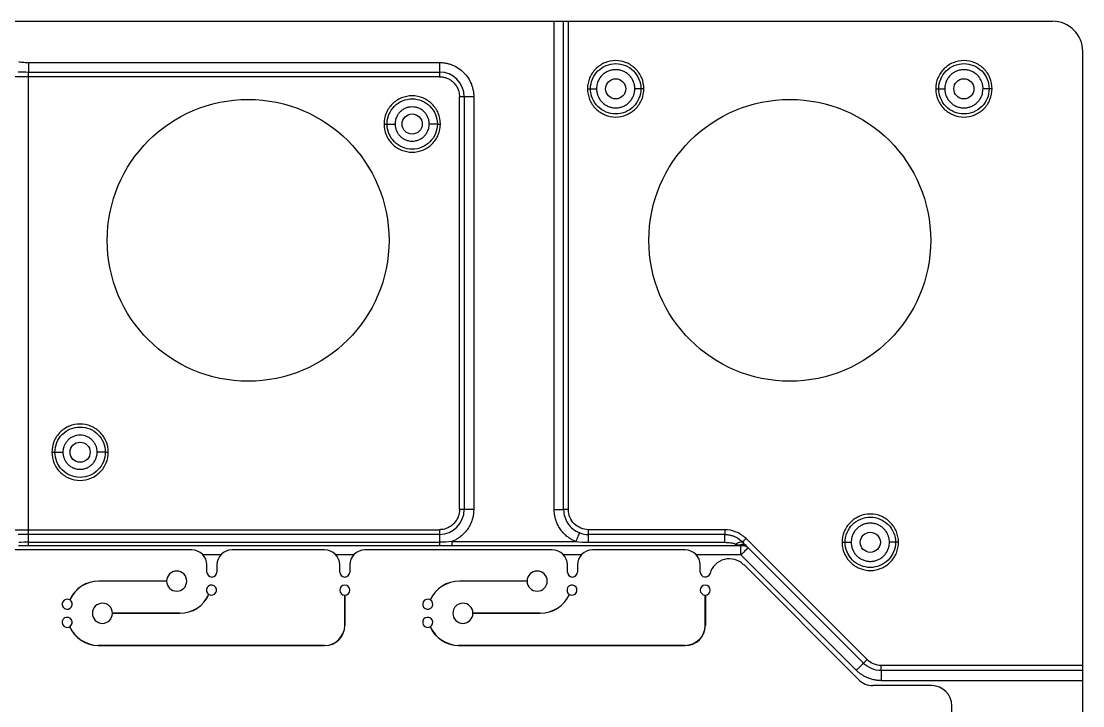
# Model space of a CAD drawing. Header units: millimetres. Extents: x -1 to 1576, y 30 to 633.
# Drawn here: x 1415.8 to 1521.3, y 565.3 to 633.3 of the extents above; entities that cross this region are included whole.
import ezdxf

# ---------------------------------------------------------------- set-up
doc = ezdxf.new("R2010")
doc.units = ezdxf.units.MM

msp = doc.modelspace()

# ---------------------------------------------------------------- linework, layer by layer
at = {"color": 7, "linetype": 'Continuous', "lineweight": 25}
for p, q in [((36.91, 633.28), (1518.3, 633.28)), ((1468.78, 584.77), (1468.78, 633.28)), ((1469.72, 584.77), (1469.72, 633.28)), ((1470.19, 584.77), (1470.19, 633.28)), ((1521.3, 282.33), (1521.3, 630.28)), ((1416.56, 629.19), (1457.37, 629.19)), ((1457.37, 629.19), (1457.37, 627.77)), ((1457.37, 627.77), (1365.55, 627.77)), ((1416.56, 628.24), (1457.37, 628.24)), ((1416.56, 582.3), (1416.56, 628.24)), ((1460.79, 625.77), (1459.37, 625.77)), ((1459.37, 584.77), (1459.37, 625.77)), ((1459.84, 625.77), (1459.84, 584.77)), ((1460.79, 625.77), (1460.79, 584.77)), ((1460.79, 584.77), (1459.37, 584.77)), ((1365.55, 582.77), (1457.37, 582.77)), ((1457.37, 582.3), (1416.56, 582.3)), ((1457.37, 582.77), (1457.37, 581.53)), ((1485.72, 582.77), (1472.19, 582.77)), ((1485.72, 582.3), (1472.19, 582.3)), ((1416.56, 581.53), (1457.37, 581.53)), ((1458.63, 581.6), (1470.93, 581.6)), ((1472.19, 581.52), (1485.72, 581.52)), ((1487.71, 581.28), (1487.75, 581.27)), ((1499.87, 569.87), (1487.84, 581.89)), ((1432.77, 580.77), (1342.33, 580.77)), ((1457.37, 581.16), (1416.56, 581.16)), ((1435.65, 580.27), (1433.89, 580.27)), ((1445.97, 580.77), (1436.77, 580.77)), ((1448.85, 580.27), (1447.09, 580.27)), ((1468.59, 580.77), (1449.97, 580.77)), ((1487.34, 581.16), (1458.63, 581.16)), ((1471.47, 580.27), (1469.71, 580.27)), ((1481.79, 580.77), (1472.59, 580.77)), ((1487.34, 580.27), (1482.91, 580.27)), ((1487.34, 580.27), (1487.34, 581.16)), ((1487.48, 580.41), (1487.34, 580.27)), ((1498.8, 568.81), (1487.34, 580.27)), ((1487.61, 580.54), (1487.48, 580.41)), ((1487.73, 580.67), (1487.61, 580.54)), ((1487.84, 580.77), (1487.73, 580.67)), ((1487.93, 580.86), (1487.84, 580.77)), ((1487.99, 580.93), (1487.93, 580.86)), ((1488.03, 580.97), (1487.99, 580.93)), ((1488.05, 580.98), (1488.03, 580.97)), ((1499.51, 569.52), (1488.05, 580.98)), ((1434.27, 578.57), (1434.27, 579.27)), ((1435.27, 579.27), (1435.27, 578.57)), ((1447.47, 578.57), (1447.47, 579.27)), ((1448.47, 579.27), (1448.47, 578.57)), ((1470.09, 578.57), (1470.09, 579.27)), ((1471.09, 579.27), (1471.09, 578.57)), ((1483.29, 578.57), (1483.29, 579.27)), ((1499.04, 567.87), (1487.61, 579.3)), ((1423.55, 577.68), (1430.27, 577.68)), ((1430.27, 577.67), (1423.55, 577.67)), ((1459.37, 577.68), (1466.09, 577.68)), ((1466.09, 577.67), (1459.37, 577.67)), ((1447.97, 573.27), (1447.97, 576.27)), ((1447.98, 576.27), (1447.98, 573.27)), ((1483.79, 573.27), (1483.79, 576.27)), ((1483.8, 576.27), (1483.8, 573.27)), ((1424.89, 574.48), (1431.57, 574.48)), ((1431.57, 574.47), (1424.89, 574.47)), ((1460.71, 574.48), (1467.39, 574.48)), ((1467.39, 574.47), (1460.71, 574.47)), ((1423.46, 571.28), (1445.97, 571.28)), ((1445.97, 571.27), (1423.46, 571.27)), ((1459.28, 571.28), (1481.79, 571.28)), ((1481.79, 571.27), (1459.28, 571.27)), ((1521.3, 569.28), (1501.28, 569.28)), ((1521.3, 568.78), (1501.28, 568.78)), ((1501.28, 567.78), (1521.3, 567.78)), ((1506.29, 567.28), (1500.45, 567.28)), ((1508.29, 535.57), (1508.29, 565.28))]:
    msp.add_line(p, q, dxfattribs=at)
at = {"color": 141}
for centre in [(1474.89, 626.57), (1509.49, 626.57), (1500.19, 581.52)]:
    msp.add_circle(centre, 1, dxfattribs=at)
at = {"color": 7, "linetype": 'Continuous', "lineweight": 25}
for centre in [(1438.37, 611.52), (1492.19, 611.52)]:
    msp.add_circle(centre, 14, dxfattribs=at)
at = {"color": 130}
for centre in [(1454.67, 623.07), (1421.67, 590.47)]:
    msp.add_circle(centre, 1, dxfattribs=at)
at = {"color": 7, "linetype": 'Continuous', "lineweight": 25}
for centre, radius, start, end in [((1518.3, 630.28), 3, 0, 90), ((1457.37, 625.77), 2.47, 0, 90), ((1457.37, 584.77), 2.47, 270, 360), ((1432.77, 579.27), 1.5, 0, 90), ((1436.77, 579.27), 1.5, 90, 180), ((1445.97, 579.27), 1.5, 0, 90), ((1449.97, 579.27), 1.5, 90, 180), ((1468.59, 579.27), 1.5, 0, 90), ((1472.59, 579.27), 1.5, 90, 180), ((1481.79, 579.27), 1.5, 0, 90), ((1486.19, 577.88), 2, 45, 163.9793), ((1431.27, 577.67), 1, 180.2864, 179.714), ((1434.77, 578.57), 0.5, 180, 0), ((1447.97, 578.57), 0.5, 180, 360), ((1467.09, 577.67), 1, 180.2864, 179.714), ((1470.59, 578.57), 0.5, 180, 360), ((1483.79, 578.57), 0.5, 180, 343.9793), ((1423.55, 574.47), 3.2, 90.0002, 155.3911), ((1423.55, 574.47), 3.19, 90.0002, 155.4086), ((1434.73, 576.77), 0.5, 240.4, 239.2487), ((1447.97, 576.77), 0.5, 270.573, 269.427), ((1459.37, 574.47), 3.2, 90.0002, 155.3911), ((1459.37, 574.47), 3.19, 90.0002, 155.4086), ((1470.55, 576.77), 0.5, 240.4, 239.2487), ((1483.79, 576.77), 0.5, 270.573, 269.427), ((1431.57, 577.67), 3.19, 270.0002, 335.4017), ((1431.57, 577.67), 3.2, 270.0002, 335.3842), ((1467.39, 577.67), 3.19, 270.0002, 335.4017), ((1467.39, 577.67), 3.2, 270.0002, 335.3842), ((1420.39, 575.37), 0.5, 60.4208, 59.27), ((1423.89, 574.47), 1, 0.2867, 359.7138), ((1456.21, 575.37), 0.5, 60.4208, 59.27), ((1459.71, 574.47), 1, 0.2867, 359.7138), ((1420.39, 573.57), 0.5, 300.7523, 299.6009), ((1456.21, 573.57), 0.5, 300.7523, 299.6009), ((1423.55, 574.47), 3.21, 204.6144, 268.4153), ((1423.55, 574.47), 3.2, 204.597, 268.4128), ((1445.97, 573.27), 2.01, 270, 0), ((1445.97, 573.27), 2, 270, 360), ((1459.37, 574.47), 3.21, 204.6144, 268.4153), ((1459.37, 574.47), 3.2, 204.597, 268.4128), ((1481.79, 573.27), 2.01, 270, 0), ((1481.79, 573.27), 1.99, 270, 0), ((1500.45, 569.28), 2, 225, 270), ((1506.29, 565.28), 2, 360, 90)]:
    msp.add_arc(centre, radius, start, end, dxfattribs=at)
for points, knots in [([(1415.59, 629.25), (1415.67, 629.24), (1415.84, 629.23), (1416.09, 629.2), (1416.33, 629.19), (1416.48, 629.19), (1416.56, 629.19)], [0, 0, 0, 0, 0.26275, 0.514851, 0.767475, 1, 1, 1, 1]), ([(1416.56, 629.19), (1416.56, 628.98), (1416.56, 628.78), (1416.56, 628.44), (1416.56, 628.31), (1416.56, 628.24)], [0, 0, 0, 0, 0.5, 0.5, 1, 1, 1, 1]), ([(1457.37, 629.19), (1457.43, 629.19), (1457.56, 629.18), (1457.74, 629.17), (1457.92, 629.14), (1458.1, 629.11), (1458.28, 629.07), (1458.45, 629.01), (1458.79, 628.89), (1459.26, 628.65), (1459.8, 628.2), (1460.25, 627.66), (1460.51, 627.15), (1460.66, 626.73), (1460.73, 626.41), (1460.78, 626.1), (1460.78, 625.88), (1460.79, 625.77)], [0, 0, 0, 0, 0.034552, 0.068858, 0.103016, 0.137128, 0.171294, 0.205615, 0.240191, 0.37006, 0.500029, 0.629897, 0.759866, 0.820152, 0.879909, 0.939678, 1, 1, 1, 1]), ([(1477.69, 626.57), (1477.69, 626.94), (1477.62, 627.31), (1477.34, 627.98), (1477.13, 628.29), (1476.61, 628.81), (1476.3, 629.02), (1475.62, 629.3), (1475.26, 629.37), (1474.52, 629.37), (1474.16, 629.3), (1473.48, 629.02), (1473.17, 628.81), (1472.65, 628.29), (1472.44, 627.98), (1472.16, 627.31), (1472.09, 626.94), (1472.09, 626.57)], [0, 0, 0, 0, 0.125, 0.125, 0.25, 0.25, 0.375, 0.375, 0.5, 0.5, 0.625, 0.625, 0.75, 0.75, 0.875, 0.875, 1, 1, 1, 1]), ([(1472.39, 626.57), (1472.39, 626.9), (1472.46, 627.23), (1472.71, 627.83), (1472.89, 628.11), (1473.35, 628.57), (1473.63, 628.76), (1474.24, 629.01), (1474.56, 629.07), (1475.22, 629.07), (1475.55, 629.01), (1476.15, 628.76), (1476.43, 628.57), (1476.89, 628.11), (1477.08, 627.83), (1477.33, 627.23), (1477.39, 626.9), (1477.39, 626.57)], [0, 0, 0, 0, 0.125, 0.125, 0.25, 0.25, 0.375, 0.375, 0.5, 0.5, 0.625, 0.625, 0.75, 0.75, 0.875, 0.875, 1, 1, 1, 1]), ([(1512.29, 626.57), (1512.29, 626.94), (1512.22, 627.31), (1511.94, 627.98), (1511.73, 628.29), (1511.21, 628.81), (1510.9, 629.02), (1510.22, 629.3), (1509.86, 629.37), (1509.12, 629.37), (1508.76, 629.3), (1508.08, 629.02), (1507.77, 628.81), (1507.25, 628.29), (1507.04, 627.98), (1506.76, 627.31), (1506.69, 626.94), (1506.69, 626.57)], [0, 0, 0, 0, 0.125, 0.125, 0.25, 0.25, 0.375, 0.375, 0.5, 0.5, 0.625, 0.625, 0.75, 0.75, 0.875, 0.875, 1, 1, 1, 1]), ([(1506.99, 626.57), (1506.99, 626.9), (1507.06, 627.23), (1507.31, 627.83), (1507.49, 628.11), (1507.95, 628.57), (1508.23, 628.76), (1508.84, 629.01), (1509.16, 629.07), (1509.82, 629.07), (1510.15, 629.01), (1510.75, 628.76), (1511.03, 628.57), (1511.49, 628.11), (1511.68, 627.83), (1511.93, 627.23), (1511.99, 626.9), (1511.99, 626.57)], [0, 0, 0, 0, 0.125, 0.125, 0.25, 0.25, 0.375, 0.375, 0.5, 0.5, 0.625, 0.625, 0.75, 0.75, 0.875, 0.875, 1, 1, 1, 1]), ([(1457.37, 627.77), (1457.41, 627.77), (1457.5, 627.77), (1457.62, 627.76), (1457.75, 627.74), (1457.87, 627.71), (1457.99, 627.68), (1458.2, 627.6), (1458.48, 627.46), (1458.79, 627.2), (1459.05, 626.88), (1459.22, 626.56), (1459.31, 626.27), (1459.36, 626.02), (1459.37, 625.86), (1459.37, 625.77)], [0, 0, 0, 0, 0.0402761, 0.0802426, 0.1200582, 0.159883, 0.1998773, 0.2401994, 0.3700431, 0.5000574, 0.6299012, 0.7599156, 0.8401208, 0.919721, 1, 1, 1, 1]), ([(1476.79, 626.57), (1476.79, 626.61), (1476.79, 626.7), (1476.78, 626.82), (1476.76, 626.94), (1476.73, 627.06), (1476.69, 627.18), (1476.62, 627.38), (1476.48, 627.64), (1476.24, 627.92), (1475.95, 628.16), (1475.62, 628.34), (1475.26, 628.45), (1474.89, 628.48), (1474.52, 628.45), (1474.16, 628.34), (1473.83, 628.16), (1473.54, 627.93), (1473.3, 627.64), (1473.14, 627.34), (1473.05, 627.07), (1473, 626.82), (1472.99, 626.66), (1472.99, 626.57)], [0, 0, 0, 0, 0.021004, 0.041833, 0.062575, 0.083322, 0.104164, 0.125191, 0.187599, 0.250099, 0.312515, 0.375014, 0.437479, 0.500035, 0.562498, 0.625052, 0.687465, 0.749967, 0.812407, 0.874891, 0.916726, 0.958187, 1, 1, 1, 1]), ([(1511.39, 626.57), (1511.39, 626.61), (1511.39, 626.7), (1511.38, 626.82), (1511.36, 626.94), (1511.33, 627.06), (1511.29, 627.18), (1511.22, 627.38), (1511.08, 627.64), (1510.84, 627.92), (1510.55, 628.16), (1510.22, 628.34), (1509.86, 628.45), (1509.49, 628.48), (1509.12, 628.45), (1508.76, 628.34), (1508.43, 628.16), (1508.14, 627.93), (1507.9, 627.64), (1507.74, 627.34), (1507.65, 627.07), (1507.6, 626.82), (1507.59, 626.66), (1507.59, 626.57)], [0, 0, 0, 0, 0.0210044, 0.0418329, 0.062575, 0.0833217, 0.1041638, 0.1251909, 0.1875989, 0.2500992, 0.3125146, 0.3750144, 0.4374786, 0.5000351, 0.5624985, 0.6250522, 0.6874655, 0.7499672, 0.8124066, 0.8748908, 0.9167255, 0.9581866, 1, 1, 1, 1]), ([(1472.09, 626.57), (1472.09, 626.21), (1472.16, 625.84), (1472.44, 625.16), (1472.65, 624.85), (1473.17, 624.33), (1473.48, 624.13), (1474.16, 623.85), (1474.52, 623.77), (1475.26, 623.77), (1475.62, 623.85), (1476.3, 624.13), (1476.61, 624.33), (1477.13, 624.85), (1477.34, 625.16), (1477.62, 625.84), (1477.69, 626.21), (1477.69, 626.57)], [0, 0, 0, 0, 0.125, 0.125, 0.25, 0.25, 0.375, 0.375, 0.5, 0.5, 0.625, 0.625, 0.75, 0.75, 0.875, 0.875, 1, 1, 1, 1]), ([(1472.09, 626.57), (1472.17, 626.57), (1472.25, 626.57), (1472.36, 626.57), (1472.39, 626.57), (1472.39, 626.57)], [0, 0, 0, 0, 0.5, 0.5, 1, 1, 1, 1]), ([(1472.39, 626.57), (1472.39, 626.57), (1472.46, 626.57), (1472.68, 626.57), (1472.83, 626.57), (1472.99, 626.57)], [0, 0, 0, 0, 0.5, 0.5, 1, 1, 1, 1]), ([(1477.39, 626.57), (1477.39, 626.25), (1477.33, 625.92), (1477.08, 625.31), (1476.89, 625.04), (1476.43, 624.57), (1476.15, 624.39), (1475.55, 624.14), (1475.22, 624.07), (1474.56, 624.07), (1474.24, 624.14), (1473.63, 624.39), (1473.35, 624.57), (1472.89, 625.04), (1472.71, 625.31), (1472.46, 625.92), (1472.39, 626.25), (1472.39, 626.57)], [0, 0, 0, 0, 0.125, 0.125, 0.25, 0.25, 0.375, 0.375, 0.5, 0.5, 0.625, 0.625, 0.75, 0.75, 0.875, 0.875, 1, 1, 1, 1]), ([(1472.39, 626.57), (1472.39, 626.57), (1472.46, 626.57), (1472.68, 626.57), (1472.83, 626.57), (1472.99, 626.57)], [0, 0, 0, 0, 0.5, 0.5, 1, 1, 1, 1]), ([(1472.99, 626.57), (1472.99, 626.53), (1472.99, 626.45), (1473.01, 626.32), (1473.03, 626.2), (1473.05, 626.08), (1473.09, 625.96), (1473.16, 625.77), (1473.3, 625.51), (1473.54, 625.22), (1473.83, 624.98), (1474.16, 624.81), (1474.52, 624.7), (1474.89, 624.66), (1475.26, 624.7), (1475.62, 624.81), (1475.95, 624.98), (1476.24, 625.22), (1476.48, 625.51), (1476.64, 625.8), (1476.73, 626.08), (1476.78, 626.32), (1476.79, 626.49), (1476.79, 626.57)], [0, 0, 0, 0, 0.021007, 0.041836, 0.062576, 0.083318, 0.104153, 0.125169, 0.187583, 0.250086, 0.312502, 0.375006, 0.437475, 0.500032, 0.562503, 0.62506, 0.687475, 0.749982, 0.812397, 0.874897, 0.916688, 0.958147, 1, 1, 1, 1]), ([(1477.39, 626.57), (1477.39, 626.57), (1477.33, 626.57), (1477.1, 626.57), (1476.95, 626.57), (1476.79, 626.57)], [0, 0, 0, 0, 0.5, 0.5, 1, 1, 1, 1]), ([(1477.69, 626.57), (1477.61, 626.57), (1477.53, 626.57), (1477.42, 626.57), (1477.39, 626.57), (1477.39, 626.57)], [0, 0, 0, 0, 0.5, 0.5, 1, 1, 1, 1]), ([(1506.69, 626.57), (1506.77, 626.57), (1506.85, 626.57), (1506.96, 626.57), (1506.99, 626.57), (1506.99, 626.57)], [0, 0, 0, 0, 0.5, 0.5, 1, 1, 1, 1]), ([(1506.69, 626.57), (1506.69, 626.21), (1506.76, 625.84), (1507.04, 625.16), (1507.25, 624.85), (1507.77, 624.33), (1508.08, 624.13), (1508.76, 623.85), (1509.12, 623.77), (1509.86, 623.77), (1510.22, 623.85), (1510.9, 624.13), (1511.21, 624.33), (1511.73, 624.85), (1511.94, 625.16), (1512.22, 625.84), (1512.29, 626.21), (1512.29, 626.57)], [0, 0, 0, 0, 0.125, 0.125, 0.25, 0.25, 0.375, 0.375, 0.5, 0.5, 0.625, 0.625, 0.75, 0.75, 0.875, 0.875, 1, 1, 1, 1]), ([(1506.99, 626.57), (1506.99, 626.57), (1507.06, 626.57), (1507.28, 626.57), (1507.43, 626.57), (1507.59, 626.57)], [0, 0, 0, 0, 0.5, 0.5, 1, 1, 1, 1]), ([(1511.99, 626.57), (1511.99, 626.25), (1511.93, 625.92), (1511.68, 625.31), (1511.49, 625.04), (1511.03, 624.57), (1510.75, 624.39), (1510.15, 624.14), (1509.82, 624.07), (1509.16, 624.07), (1508.84, 624.14), (1508.23, 624.39), (1507.95, 624.57), (1507.49, 625.04), (1507.31, 625.31), (1507.06, 625.92), (1506.99, 626.25), (1506.99, 626.57)], [0, 0, 0, 0, 0.125, 0.125, 0.25, 0.25, 0.375, 0.375, 0.5, 0.5, 0.625, 0.625, 0.75, 0.75, 0.875, 0.875, 1, 1, 1, 1]), ([(1506.99, 626.57), (1506.99, 626.57), (1507.06, 626.57), (1507.28, 626.57), (1507.43, 626.57), (1507.59, 626.57)], [0, 0, 0, 0, 0.5, 0.5, 1, 1, 1, 1]), ([(1507.59, 626.57), (1507.59, 626.53), (1507.59, 626.45), (1507.61, 626.32), (1507.63, 626.2), (1507.65, 626.08), (1507.69, 625.96), (1507.76, 625.77), (1507.9, 625.51), (1508.14, 625.22), (1508.43, 624.98), (1508.76, 624.81), (1509.12, 624.7), (1509.49, 624.66), (1509.86, 624.7), (1510.22, 624.81), (1510.55, 624.98), (1510.84, 625.22), (1511.08, 625.51), (1511.24, 625.8), (1511.33, 626.08), (1511.38, 626.32), (1511.39, 626.49), (1511.39, 626.57)], [0, 0, 0, 0, 0.021007, 0.041836, 0.062576, 0.083318, 0.104153, 0.125169, 0.187583, 0.250086, 0.312502, 0.375006, 0.437475, 0.500032, 0.562503, 0.62506, 0.687475, 0.749982, 0.812397, 0.874897, 0.916688, 0.958147, 1, 1, 1, 1]), ([(1511.99, 626.57), (1511.99, 626.57), (1511.93, 626.57), (1511.7, 626.57), (1511.55, 626.57), (1511.39, 626.57)], [0, 0, 0, 0, 0.5, 0.5, 1, 1, 1, 1]), ([(1512.29, 626.57), (1512.21, 626.57), (1512.13, 626.57), (1512.02, 626.57), (1511.99, 626.57), (1511.99, 626.57)], [0, 0, 0, 0, 0.5, 0.5, 1, 1, 1, 1]), ([(1457.47, 623.07), (1457.47, 623.44), (1457.4, 623.81), (1457.12, 624.48), (1456.91, 624.79), (1456.39, 625.31), (1456.08, 625.52), (1455.4, 625.8), (1455.04, 625.87), (1454.3, 625.87), (1453.94, 625.8), (1453.26, 625.52), (1452.95, 625.31), (1452.43, 624.79), (1452.22, 624.48), (1451.94, 623.81), (1451.87, 623.44), (1451.87, 623.07)], [0, 0, 0, 0, 0.125, 0.125, 0.25, 0.25, 0.375, 0.375, 0.5, 0.5, 0.625, 0.625, 0.75, 0.75, 0.875, 0.875, 1, 1, 1, 1]), ([(1452.17, 623.07), (1452.17, 623.4), (1452.24, 623.73), (1452.49, 624.33), (1452.67, 624.61), (1453.13, 625.07), (1453.41, 625.26), (1454.02, 625.51), (1454.34, 625.57), (1455, 625.57), (1455.33, 625.51), (1455.93, 625.26), (1456.21, 625.07), (1456.67, 624.61), (1456.86, 624.33), (1457.11, 623.73), (1457.17, 623.4), (1457.17, 623.07)], [0, 0, 0, 0, 0.125, 0.125, 0.25, 0.25, 0.375, 0.375, 0.5, 0.5, 0.625, 0.625, 0.75, 0.75, 0.875, 0.875, 1, 1, 1, 1]), ([(1456.37, 623.07), (1456.37, 623.12), (1456.37, 623.21), (1456.35, 623.34), (1456.33, 623.47), (1456.29, 623.6), (1456.22, 623.79), (1456.09, 624.02), (1455.88, 624.28), (1455.62, 624.5), (1455.33, 624.65), (1455.01, 624.75), (1454.67, 624.78), (1454.34, 624.75), (1454.02, 624.65), (1453.72, 624.5), (1453.46, 624.28), (1453.25, 624.02), (1453.11, 623.76), (1453.02, 623.51), (1452.98, 623.3), (1452.97, 623.15), (1452.97, 623.07)], [0, 0, 0, 0, 0.025179, 0.05013, 0.075011, 0.099978, 0.125186, 0.187587, 0.250092, 0.312501, 0.37501, 0.437474, 0.50004, 0.562505, 0.625066, 0.687464, 0.749971, 0.812374, 0.874873, 0.916678, 0.958145, 1, 1, 1, 1]), ([(1451.87, 623.07), (1451.87, 622.71), (1451.94, 622.34), (1452.22, 621.66), (1452.43, 621.35), (1452.95, 620.83), (1453.26, 620.63), (1453.94, 620.35), (1454.3, 620.27), (1455.04, 620.27), (1455.4, 620.35), (1456.08, 620.63), (1456.39, 620.83), (1456.91, 621.35), (1457.12, 621.66), (1457.4, 622.34), (1457.47, 622.71), (1457.47, 623.07)], [0, 0, 0, 0, 0.125, 0.125, 0.25, 0.25, 0.375, 0.375, 0.5, 0.5, 0.625, 0.625, 0.75, 0.75, 0.875, 0.875, 1, 1, 1, 1]), ([(1451.87, 623.07), (1451.95, 623.07), (1452.03, 623.07), (1452.14, 623.07), (1452.17, 623.07), (1452.17, 623.07)], [0, 0, 0, 0, 0.5, 0.5, 1, 1, 1, 1]), ([(1457.17, 623.07), (1457.17, 622.75), (1457.11, 622.42), (1456.86, 621.81), (1456.67, 621.54), (1456.21, 621.07), (1455.93, 620.89), (1455.33, 620.64), (1455, 620.57), (1454.34, 620.57), (1454.02, 620.64), (1453.41, 620.89), (1453.13, 621.07), (1452.67, 621.54), (1452.49, 621.81), (1452.24, 622.42), (1452.17, 622.75), (1452.17, 623.07)], [0, 0, 0, 0, 0.125, 0.125, 0.25, 0.25, 0.375, 0.375, 0.5, 0.5, 0.625, 0.625, 0.75, 0.75, 0.875, 0.875, 1, 1, 1, 1]), ([(1452.17, 623.07), (1452.17, 623.07), (1452.26, 623.07), (1452.55, 623.07), (1452.76, 623.07), (1452.97, 623.07)], [0, 0, 0, 0, 0.5, 0.5, 1, 1, 1, 1]), ([(1452.97, 623.07), (1452.97, 623.03), (1452.97, 622.94), (1452.99, 622.81), (1453.02, 622.68), (1453.05, 622.55), (1453.12, 622.36), (1453.25, 622.12), (1453.46, 621.86), (1453.72, 621.65), (1454.02, 621.49), (1454.34, 621.39), (1454.67, 621.36), (1455, 621.39), (1455.33, 621.49), (1455.62, 621.65), (1455.88, 621.86), (1456.09, 622.12), (1456.23, 622.39), (1456.32, 622.63), (1456.36, 622.85), (1456.37, 623), (1456.37, 623.07)], [0, 0, 0, 0, 0.025108, 0.050018, 0.074887, 0.09987, 0.125122, 0.187514, 0.250079, 0.312484, 0.374988, 0.437452, 0.500017, 0.562482, 0.625047, 0.687453, 0.749962, 0.812367, 0.874868, 0.916676, 0.958145, 1, 1, 1, 1]), ([(1457.17, 623.07), (1457.17, 623.07), (1457.08, 623.07), (1456.79, 623.07), (1456.58, 623.07), (1456.37, 623.07)], [0, 0, 0, 0, 0.5, 0.5, 1, 1, 1, 1]), ([(1457.17, 623.07), (1457.17, 623.07), (1457.2, 623.07), (1457.31, 623.07), (1457.39, 623.07), (1457.47, 623.07)], [0, 0, 0, 0, 0.5, 0.5, 1, 1, 1, 1]), ([(1424.47, 590.47), (1424.47, 590.84), (1424.4, 591.21), (1424.12, 591.88), (1423.91, 592.19), (1423.39, 592.71), (1423.08, 592.92), (1422.4, 593.2), (1422.04, 593.27), (1421.3, 593.27), (1420.94, 593.2), (1420.26, 592.92), (1419.95, 592.71), (1419.43, 592.19), (1419.22, 591.88), (1418.94, 591.21), (1418.87, 590.84), (1418.87, 590.47)], [0, 0, 0, 0, 0.125, 0.125, 0.25, 0.25, 0.375, 0.375, 0.5, 0.5, 0.625, 0.625, 0.75, 0.75, 0.875, 0.875, 1, 1, 1, 1]), ([(1419.17, 590.47), (1419.17, 590.8), (1419.24, 591.13), (1419.49, 591.73), (1419.67, 592.01), (1420.13, 592.47), (1420.41, 592.66), (1421.02, 592.91), (1421.34, 592.97), (1422, 592.97), (1422.33, 592.91), (1422.93, 592.66), (1423.21, 592.47), (1423.67, 592.01), (1423.86, 591.73), (1424.11, 591.13), (1424.17, 590.8), (1424.17, 590.47)], [0, 0, 0, 0, 0.125, 0.125, 0.25, 0.25, 0.375, 0.375, 0.5, 0.5, 0.625, 0.625, 0.75, 0.75, 0.875, 0.875, 1, 1, 1, 1]), ([(1423.37, 590.47), (1423.37, 590.52), (1423.37, 590.61), (1423.35, 590.74), (1423.33, 590.87), (1423.29, 591), (1423.22, 591.19), (1423.09, 591.42), (1422.88, 591.68), (1422.62, 591.9), (1422.33, 592.05), (1422.01, 592.15), (1421.67, 592.18), (1421.34, 592.15), (1421.02, 592.05), (1420.72, 591.9), (1420.46, 591.68), (1420.25, 591.42), (1420.11, 591.16), (1420.02, 590.91), (1419.98, 590.7), (1419.97, 590.55), (1419.97, 590.47)], [0, 0, 0, 0, 0.025179, 0.05013, 0.075011, 0.099978, 0.125186, 0.187587, 0.250092, 0.312501, 0.375011, 0.437474, 0.50004, 0.562505, 0.625066, 0.687464, 0.749971, 0.812374, 0.874873, 0.916678, 0.958145, 1, 1, 1, 1]), ([(1418.87, 590.47), (1418.87, 590.11), (1418.94, 589.74), (1419.22, 589.06), (1419.43, 588.75), (1419.95, 588.23), (1420.26, 588.03), (1420.94, 587.75), (1421.3, 587.67), (1422.04, 587.67), (1422.4, 587.75), (1423.08, 588.03), (1423.39, 588.23), (1423.91, 588.75), (1424.12, 589.06), (1424.4, 589.74), (1424.47, 590.11), (1424.47, 590.47)], [0, 0, 0, 0, 0.125, 0.125, 0.25, 0.25, 0.375, 0.375, 0.5, 0.5, 0.625, 0.625, 0.75, 0.75, 0.875, 0.875, 1, 1, 1, 1]), ([(1418.87, 590.47), (1418.95, 590.47), (1419.03, 590.47), (1419.14, 590.47), (1419.17, 590.47), (1419.17, 590.47)], [0, 0, 0, 0, 0.5, 0.5, 1, 1, 1, 1]), ([(1424.17, 590.47), (1424.17, 590.15), (1424.11, 589.82), (1423.86, 589.21), (1423.67, 588.94), (1423.21, 588.47), (1422.93, 588.29), (1422.33, 588.04), (1422, 587.97), (1421.34, 587.97), (1421.02, 588.04), (1420.41, 588.29), (1420.13, 588.47), (1419.67, 588.94), (1419.49, 589.21), (1419.24, 589.82), (1419.17, 590.15), (1419.17, 590.47)], [0, 0, 0, 0, 0.125, 0.125, 0.25, 0.25, 0.375, 0.375, 0.5, 0.5, 0.625, 0.625, 0.75, 0.75, 0.875, 0.875, 1, 1, 1, 1]), ([(1419.17, 590.47), (1419.17, 590.47), (1419.26, 590.47), (1419.55, 590.47), (1419.76, 590.47), (1419.97, 590.47)], [0, 0, 0, 0, 0.5, 0.5, 1, 1, 1, 1]), ([(1419.97, 590.47), (1419.97, 590.43), (1419.97, 590.34), (1419.99, 590.21), (1420.02, 590.08), (1420.05, 589.95), (1420.12, 589.76), (1420.25, 589.52), (1420.46, 589.26), (1420.72, 589.05), (1421.02, 588.89), (1421.34, 588.79), (1421.67, 588.76), (1422, 588.79), (1422.33, 588.89), (1422.62, 589.05), (1422.88, 589.26), (1423.09, 589.52), (1423.23, 589.79), (1423.32, 590.03), (1423.36, 590.25), (1423.37, 590.4), (1423.37, 590.47)], [0, 0, 0, 0, 0.025108, 0.050018, 0.074887, 0.09987, 0.125122, 0.187514, 0.250079, 0.312484, 0.374988, 0.437452, 0.500017, 0.562482, 0.625047, 0.687453, 0.749962, 0.812367, 0.874868, 0.916676, 0.958145, 1, 1, 1, 1]), ([(1424.17, 590.47), (1424.17, 590.47), (1424.08, 590.47), (1423.79, 590.47), (1423.58, 590.47), (1423.37, 590.47)], [0, 0, 0, 0, 0.5, 0.5, 1, 1, 1, 1]), ([(1424.17, 590.47), (1424.17, 590.47), (1424.08, 590.47), (1423.79, 590.47), (1423.58, 590.47), (1423.37, 590.47)], [0, 0, 0, 0, 0.5, 0.5, 1, 1, 1, 1]), ([(1424.17, 590.47), (1424.17, 590.47), (1424.2, 590.47), (1424.31, 590.47), (1424.39, 590.47), (1424.47, 590.47)], [0, 0, 0, 0, 0.5, 0.5, 1, 1, 1, 1]), ([(1459.37, 584.77), (1459.37, 584.73), (1459.37, 584.65), (1459.36, 584.52), (1459.34, 584.4), (1459.31, 584.28), (1459.27, 584.16), (1459.2, 583.95), (1459.06, 583.67), (1458.79, 583.35), (1458.48, 583.09), (1458.16, 582.92), (1457.87, 582.83), (1457.62, 582.78), (1457.46, 582.78), (1457.37, 582.77)], [0, 0, 0, 0, 0.040276, 0.080243, 0.120058, 0.159883, 0.199877, 0.240199, 0.370043, 0.500057, 0.629901, 0.759916, 0.840121, 0.919721, 1, 1, 1, 1]), ([(1460.79, 584.77), (1460.78, 584.72), (1460.78, 584.61), (1460.77, 584.44), (1460.75, 584.28), (1460.72, 584.11), (1460.69, 583.95), (1460.61, 583.68), (1460.47, 583.3), (1460.21, 582.85), (1459.88, 582.44), (1459.54, 582.13), (1459.22, 581.9), (1458.94, 581.73), (1458.73, 581.64), (1458.63, 581.6)], [0, 0, 0, 0, 0.040883, 0.08158, 0.122187, 0.162802, 0.203521, 0.244441, 0.372171, 0.500035, 0.627766, 0.75563, 0.837187, 0.918385, 1, 1, 1, 1]), ([(1470.93, 581.6), (1470.88, 581.62), (1470.77, 581.66), (1470.62, 581.74), (1470.47, 581.82), (1470.33, 581.91), (1470.19, 582.01), (1469.96, 582.18), (1469.67, 582.45), (1469.36, 582.85), (1469.1, 583.29), (1468.94, 583.71), (1468.84, 584.1), (1468.79, 584.43), (1468.78, 584.66), (1468.78, 584.77)], [0, 0, 0, 0, 0.041832, 0.083465, 0.125003, 0.166548, 0.208205, 0.250078, 0.374936, 0.499928, 0.624824, 0.749851, 0.833342, 0.916447, 1, 1, 1, 1]), ([(1468.78, 584.77), (1468.98, 584.77), (1469.19, 584.77), (1469.52, 584.77), (1469.65, 584.77), (1469.72, 584.77)], [0, 0, 0, 0, 0.5, 0.5, 1, 1, 1, 1]), ([(1469.72, 584.77), (1469.72, 584.28), (1469.87, 583.79), (1470.42, 582.98), (1470.82, 582.66), (1471.28, 582.48)], [0, 0, 0, 0, 0.5, 0.5, 1, 1, 1, 1]), ([(1470.19, 584.77), (1470.09, 584.77), (1469.99, 584.77), (1469.82, 584.77), (1469.75, 584.77), (1469.72, 584.77)], [0, 0, 0, 0, 0.5, 0.5, 1, 1, 1, 1]), ([(1472.19, 582.77), (1471.93, 582.77), (1471.67, 582.83), (1471.18, 583.03), (1470.96, 583.17), (1470.59, 583.54), (1470.44, 583.77), (1470.24, 584.25), (1470.19, 584.51), (1470.19, 584.77)], [0, 0, 0, 0, 0.25, 0.25, 0.5, 0.5, 0.75, 0.75, 1, 1, 1, 1]), ([(1502.99, 581.52), (1502.99, 581.89), (1502.92, 582.26), (1502.64, 582.93), (1502.43, 583.24), (1501.91, 583.76), (1501.6, 583.97), (1500.92, 584.25), (1500.56, 584.32), (1499.82, 584.32), (1499.46, 584.25), (1498.78, 583.97), (1498.47, 583.76), (1497.95, 583.24), (1497.74, 582.93), (1497.46, 582.26), (1497.39, 581.89), (1497.39, 581.52)], [0, 0, 0, 0, 0.125, 0.125, 0.25, 0.25, 0.375, 0.375, 0.5, 0.5, 0.625, 0.625, 0.75, 0.75, 0.875, 0.875, 1, 1, 1, 1]), ([(1497.69, 581.52), (1497.69, 581.85), (1497.76, 582.18), (1498.01, 582.78), (1498.19, 583.06), (1498.65, 583.52), (1498.93, 583.71), (1499.54, 583.96), (1499.86, 584.02), (1500.52, 584.02), (1500.85, 583.96), (1501.45, 583.71), (1501.73, 583.52), (1502.19, 583.06), (1502.38, 582.78), (1502.63, 582.18), (1502.69, 581.85), (1502.69, 581.52)], [0, 0, 0, 0, 0.125, 0.125, 0.25, 0.25, 0.375, 0.375, 0.5, 0.5, 0.625, 0.625, 0.75, 0.75, 0.875, 0.875, 1, 1, 1, 1]), ([(1502.09, 581.52), (1502.09, 581.56), (1502.09, 581.65), (1502.08, 581.77), (1502.06, 581.89), (1502.03, 582.01), (1501.99, 582.13), (1501.92, 582.33), (1501.78, 582.59), (1501.54, 582.87), (1501.25, 583.11), (1500.92, 583.29), (1500.56, 583.4), (1500.19, 583.43), (1499.82, 583.4), (1499.46, 583.29), (1499.13, 583.11), (1498.84, 582.88), (1498.6, 582.59), (1498.44, 582.29), (1498.35, 582.02), (1498.3, 581.77), (1498.29, 581.61), (1498.29, 581.52)], [0, 0, 0, 0, 0.021004, 0.041833, 0.062575, 0.083322, 0.104164, 0.125191, 0.187599, 0.250099, 0.312515, 0.375014, 0.437479, 0.500035, 0.562498, 0.625052, 0.687465, 0.749967, 0.812407, 0.874891, 0.916726, 0.958187, 1, 1, 1, 1]), ([(1416.56, 581.53), (1416.56, 581.7), (1416.56, 581.87), (1416.56, 582.14), (1416.56, 582.24), (1416.56, 582.3)], [0, 0, 0, 0, 0.5, 0.5, 1, 1, 1, 1]), ([(1471.28, 582.48), (1471.25, 582.41), (1471.21, 582.29), (1471.08, 581.98), (1471.01, 581.79), (1470.93, 581.6)], [0, 0, 0, 0, 0.5, 0.5, 1, 1, 1, 1]), ([(1472.19, 582.3), (1472.19, 582.33), (1472.19, 582.4), (1472.19, 582.57), (1472.19, 582.67), (1472.19, 582.77)], [0, 0, 0, 0, 0.5, 0.5, 1, 1, 1, 1]), ([(1472.19, 581.52), (1472.19, 581.69), (1472.19, 581.86), (1472.19, 582.14), (1472.19, 582.24), (1472.19, 582.3)], [0, 0, 0, 0, 0.5, 0.5, 1, 1, 1, 1]), ([(1485.72, 582.77), (1485.72, 582.67), (1485.72, 582.57), (1485.72, 582.4), (1485.72, 582.33), (1485.72, 582.3)], [0, 0, 0, 0, 0.5, 0.5, 1, 1, 1, 1]), ([(1487.84, 581.89), (1487.56, 582.17), (1487.23, 582.39), (1486.5, 582.69), (1486.11, 582.77), (1485.72, 582.77)], [0, 0, 0, 0, 0.5, 0.5, 1, 1, 1, 1]), ([(1485.72, 581.52), (1485.72, 581.69), (1485.72, 581.86), (1485.72, 582.14), (1485.72, 582.24), (1485.72, 582.3)], [0, 0, 0, 0, 0.5, 0.5, 1, 1, 1, 1]), ([(1485.72, 582.3), (1485.77, 582.3), (1485.88, 582.3), (1486.03, 582.28), (1486.18, 582.26), (1486.32, 582.23), (1486.45, 582.19), (1486.57, 582.15), (1486.73, 582.09), (1486.93, 581.99), (1487.14, 581.85), (1487.33, 581.71), (1487.44, 581.6), (1487.49, 581.55)], [0, 0, 0, 0, 0.08223, 0.160729, 0.235514, 0.306591, 0.37396, 0.437619, 0.497565, 0.638418, 0.769082, 0.889593, 1, 1, 1, 1]), ([(1458.63, 581.16), (1458.63, 581.2), (1458.63, 581.26), (1458.63, 581.42), (1458.63, 581.51), (1458.63, 581.6)], [0, 0, 0, 0, 0.5, 0.5, 1, 1, 1, 1]), ([(1485.72, 581.52), (1485.92, 581.52), (1486.13, 581.5), (1486.5, 581.45), (1486.67, 581.4), (1486.8, 581.35)], [0, 0, 0, 0, 0.5, 0.5, 1, 1, 1, 1]), ([(1486.8, 581.35), (1486.94, 581.44), (1487.08, 581.5), (1487.32, 581.57), (1487.42, 581.58), (1487.49, 581.55)], [0, 0, 0, 0, 0.5, 0.5, 1, 1, 1, 1]), ([(1486.8, 581.35), (1486.85, 581.33), (1486.96, 581.29), (1487.07, 581.25), (1487.13, 581.23)], [0, 0, 0, 0, 0.408498, 1, 1, 1, 1]), ([(1488.05, 580.98), (1488.03, 581), (1487.99, 581.03), (1487.93, 581.07), (1487.88, 581.1), (1487.83, 581.13), (1487.78, 581.14), (1487.7, 581.16), (1487.6, 581.18), (1487.47, 581.18), (1487.38, 581.16), (1487.34, 581.16)], [0, 0, 0, 0, 0.106732, 0.204164, 0.292211, 0.370861, 0.440156, 0.500171, 0.679427, 0.845871, 1, 1, 1, 1]), ([(1487.49, 581.55), (1487.51, 581.56), (1487.55, 581.61), (1487.68, 581.73), (1487.76, 581.81), (1487.84, 581.89)], [0, 0, 0, 0, 0.5, 0.5, 1, 1, 1, 1]), ([(1497.39, 581.52), (1497.39, 581.16), (1497.46, 580.79), (1497.74, 580.11), (1497.95, 579.8), (1498.47, 579.28), (1498.78, 579.08), (1499.46, 578.8), (1499.82, 578.72), (1500.56, 578.72), (1500.92, 578.8), (1501.6, 579.08), (1501.91, 579.28), (1502.43, 579.8), (1502.64, 580.11), (1502.92, 580.79), (1502.99, 581.16), (1502.99, 581.52)], [0, 0, 0, 0, 0.125, 0.125, 0.25, 0.25, 0.375, 0.375, 0.5, 0.5, 0.625, 0.625, 0.75, 0.75, 0.875, 0.875, 1, 1, 1, 1]), ([(1497.39, 581.52), (1497.47, 581.52), (1497.55, 581.52), (1497.66, 581.52), (1497.69, 581.52), (1497.69, 581.52)], [0, 0, 0, 0, 0.5, 0.5, 1, 1, 1, 1]), ([(1497.69, 581.52), (1497.69, 581.52), (1497.76, 581.52), (1497.98, 581.52), (1498.13, 581.52), (1498.29, 581.52)], [0, 0, 0, 0, 0.5, 0.5, 1, 1, 1, 1]), ([(1502.69, 581.52), (1502.69, 581.2), (1502.63, 580.87), (1502.38, 580.26), (1502.19, 579.99), (1501.73, 579.52), (1501.45, 579.34), (1500.85, 579.09), (1500.52, 579.02), (1499.86, 579.02), (1499.54, 579.09), (1498.93, 579.34), (1498.65, 579.52), (1498.19, 579.99), (1498.01, 580.26), (1497.76, 580.87), (1497.69, 581.2), (1497.69, 581.52)], [0, 0, 0, 0, 0.125, 0.125, 0.25, 0.25, 0.375, 0.375, 0.5, 0.5, 0.625, 0.625, 0.75, 0.75, 0.875, 0.875, 1, 1, 1, 1]), ([(1497.69, 581.52), (1497.69, 581.52), (1497.76, 581.52), (1497.98, 581.52), (1498.13, 581.52), (1498.29, 581.52)], [0, 0, 0, 0, 0.5, 0.5, 1, 1, 1, 1]), ([(1498.29, 581.52), (1498.29, 581.48), (1498.29, 581.4), (1498.31, 581.27), (1498.33, 581.15), (1498.35, 581.03), (1498.39, 580.91), (1498.46, 580.72), (1498.6, 580.46), (1498.84, 580.17), (1499.13, 579.93), (1499.46, 579.76), (1499.82, 579.65), (1500.19, 579.61), (1500.56, 579.65), (1500.92, 579.76), (1501.25, 579.93), (1501.54, 580.17), (1501.78, 580.46), (1501.94, 580.75), (1502.03, 581.03), (1502.08, 581.27), (1502.09, 581.44), (1502.09, 581.52)], [0, 0, 0, 0, 0.021007, 0.041836, 0.062576, 0.083318, 0.104153, 0.125169, 0.187583, 0.250086, 0.312502, 0.375006, 0.437476, 0.500032, 0.562503, 0.62506, 0.687475, 0.749982, 0.812397, 0.874897, 0.916688, 0.958147, 1, 1, 1, 1]), ([(1502.69, 581.52), (1502.69, 581.52), (1502.63, 581.52), (1502.4, 581.52), (1502.25, 581.52), (1502.09, 581.52)], [0, 0, 0, 0, 0.5, 0.5, 1, 1, 1, 1]), ([(1502.99, 581.52), (1502.91, 581.52), (1502.83, 581.52), (1502.72, 581.52), (1502.69, 581.52), (1502.69, 581.52)], [0, 0, 0, 0, 0.5, 0.5, 1, 1, 1, 1]), ([(1416.56, 581.16), (1416.42, 581.17), (1416.09, 581.17), (1415.76, 581.17), (1415.56, 581.17)], [0, 0, 0, 0, 0.420474, 1, 1, 1, 1]), ([(1458.63, 581.16), (1458.55, 581.16), (1458.33, 581.16), (1458.01, 581.16), (1457.67, 581.16), (1457.46, 581.16), (1457.37, 581.16)], [0, 0, 0, 0, 0.200515, 0.50786, 0.778848, 1, 1, 1, 1]), ([(1499.87, 569.87), (1499.77, 569.78), (1499.68, 569.68), (1499.55, 569.55), (1499.51, 569.52), (1499.51, 569.52)], [0, 0, 0, 0, 0.5, 0.5, 1, 1, 1, 1]), ([(1501.28, 569.28), (1501.02, 569.28), (1500.76, 569.34), (1500.27, 569.54), (1500.05, 569.68), (1499.87, 569.87)], [0, 0, 0, 0, 0.5, 0.5, 1, 1, 1, 1]), ([(1499.51, 569.52), (1499.51, 569.52), (1499.49, 569.5), (1499.42, 569.43), (1499.37, 569.37), (1499.24, 569.24), (1499.16, 569.16), (1498.99, 568.99), (1498.9, 568.9), (1498.8, 568.81)], [0, 0, 0, 0, 0.25, 0.25, 0.5, 0.5, 0.75, 0.75, 1, 1, 1, 1]), ([(1501.28, 567.78), (1501.21, 567.78), (1501.08, 567.79), (1500.89, 567.8), (1500.69, 567.83), (1500.5, 567.87), (1500.31, 567.92), (1500.12, 567.98), (1499.89, 568.07), (1499.63, 568.19), (1499.33, 568.37), (1499.05, 568.57), (1498.89, 568.73), (1498.8, 568.81)], [0, 0, 0, 0, 0.0719783, 0.1433987, 0.214486, 0.285468, 0.3565737, 0.4280308, 0.5000635, 0.6256256, 0.7499875, 0.8743717, 1, 1, 1, 1]), ([(1501.28, 568.78), (1500.95, 568.78), (1500.62, 568.85), (1500.02, 569.1), (1499.74, 569.28), (1499.51, 569.52)], [0, 0, 0, 0, 0.5, 0.5, 1, 1, 1, 1]), ([(1501.28, 568.78), (1501.28, 568.78), (1501.28, 568.84), (1501.28, 569.02), (1501.28, 569.15), (1501.28, 569.28)], [0, 0, 0, 0, 0.5, 0.5, 1, 1, 1, 1]), ([(1501.28, 568.78), (1501.28, 568.78), (1501.28, 568.68), (1501.28, 568.31), (1501.28, 568.04), (1501.28, 567.78)], [0, 0, 0, 0, 0.5, 0.5, 1, 1, 1, 1])]:
    msp.add_open_spline(points, degree=3, knots=knots, dxfattribs=at)
for points in [[(1415.51, 628.26), (1415.83, 628.25), (1416.2, 628.24), (1416.56, 628.24)], [(1416.56, 582.3), (1416.2, 582.3), (1415.83, 582.29), (1415.51, 582.28)], [(1471.28, 582.48), (1471.57, 582.36), (1471.88, 582.3), (1472.19, 582.3)], [(1416.56, 581.53), (1416.24, 581.53), (1415.91, 581.52), (1415.57, 581.51)], [(1416.56, 581.16), (1416.56, 581.24), (1416.56, 581.37), (1416.56, 581.53)], [(1458.63, 581.6), (1458.21, 581.55), (1457.79, 581.53), (1457.37, 581.53)], [(1457.37, 581.53), (1457.37, 581.37), (1457.37, 581.24), (1457.37, 581.16)], [(1470.93, 581.6), (1471.34, 581.55), (1471.76, 581.52), (1472.19, 581.52)], [(1487.71, 581.28), (1487.55, 581.34), (1487.34, 581.32), (1487.13, 581.23)], [(1487.13, 581.23), (1487.21, 581.2), (1487.28, 581.18), (1487.34, 581.16)], [(1487.84, 581.19), (1487.73, 581.3), (1487.61, 581.42), (1487.49, 581.55)], [(1487.84, 581.19), (1487.8, 581.23), (1487.76, 581.26), (1487.71, 581.28)], [(1488.05, 580.98), (1487.99, 581.04), (1487.92, 581.11), (1487.84, 581.19)]]:
    msp.add_open_spline(points, degree=3, dxfattribs=at)

doc.saveas('drawing.dxf')
